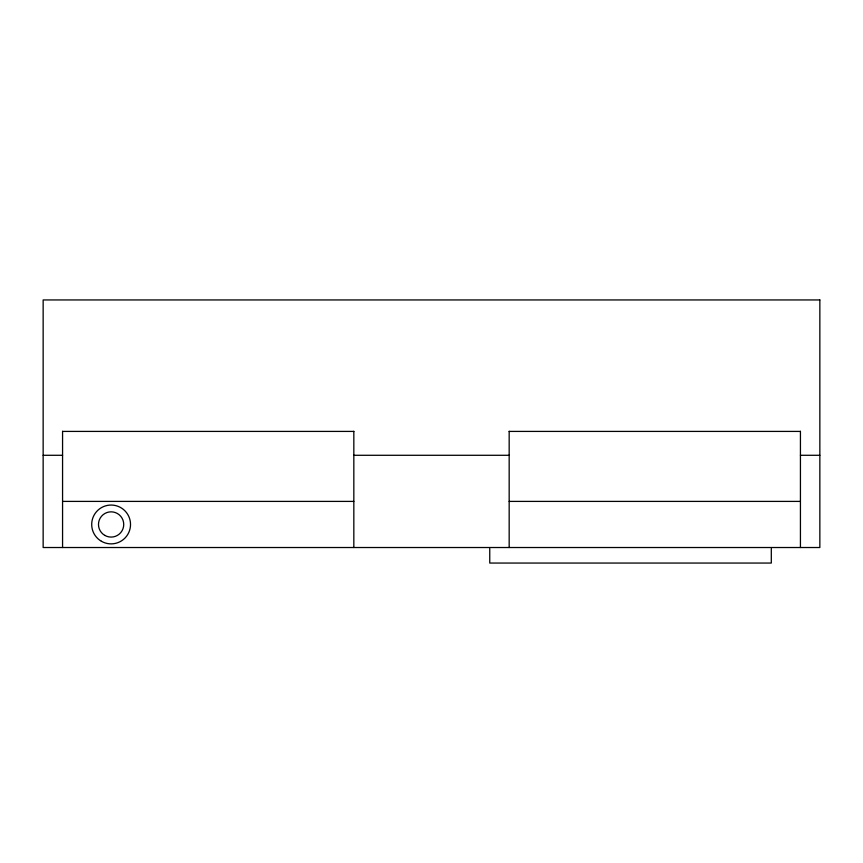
<?xml version="1.0" encoding="UTF-8"?>
<svg xmlns="http://www.w3.org/2000/svg" width="863" height="863" viewBox="0 0 863 863"><rect width="100%" height="100%" fill="white"/><g stroke="black" fill="none" stroke-linecap="round" stroke-linejoin="round"><path stroke-width="1.29" d="M62.568 431.414L353.83 431.414M509.17 431.414L800.433 431.414M43.15 455.286L62.568 455.286M353.83 455.286L509.17 455.286M800.433 455.286L819.85 455.286M62.568 501.403L353.83 501.403M509.17 501.403L800.433 501.403M800.433 431.273L800.433 547.52M771.306 548.62L771.306 563.054L489.753 563.054L489.753 548.62M509.17 431.273L509.17 547.52M353.83 431.273L353.83 547.52M62.568 431.273L62.568 547.52M819.85 299.946L43.15 299.946L43.15 547.52L819.85 547.52L819.85 299.946M101.403 541.274A19.418 19.418 0 0 0 130.529 524.467A19.418 19.418 0 0 0 101.403 507.649A19.418 19.418 0 0 0 101.403 541.274M104.801 535.394A12.621 12.621 0 0 0 123.733 524.467A12.621 12.621 0 0 0 104.801 513.528A12.621 12.621 0 0 0 104.801 535.394"/></g></svg>
